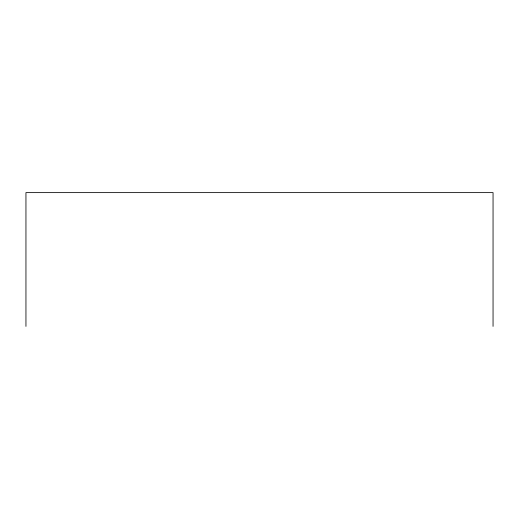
<?xml version="1.0" encoding="UTF-8"?>
<svg xmlns="http://www.w3.org/2000/svg" width="519" height="519" viewBox="0 0 519 519"><rect width="100%" height="100%" fill="white"/><g stroke="black" fill="none" stroke-linecap="round" stroke-linejoin="round"><path stroke-width="0.78" d="M493.05 326.38L493.05 192.62L25.95 192.62L25.95 326.38"/></g></svg>
